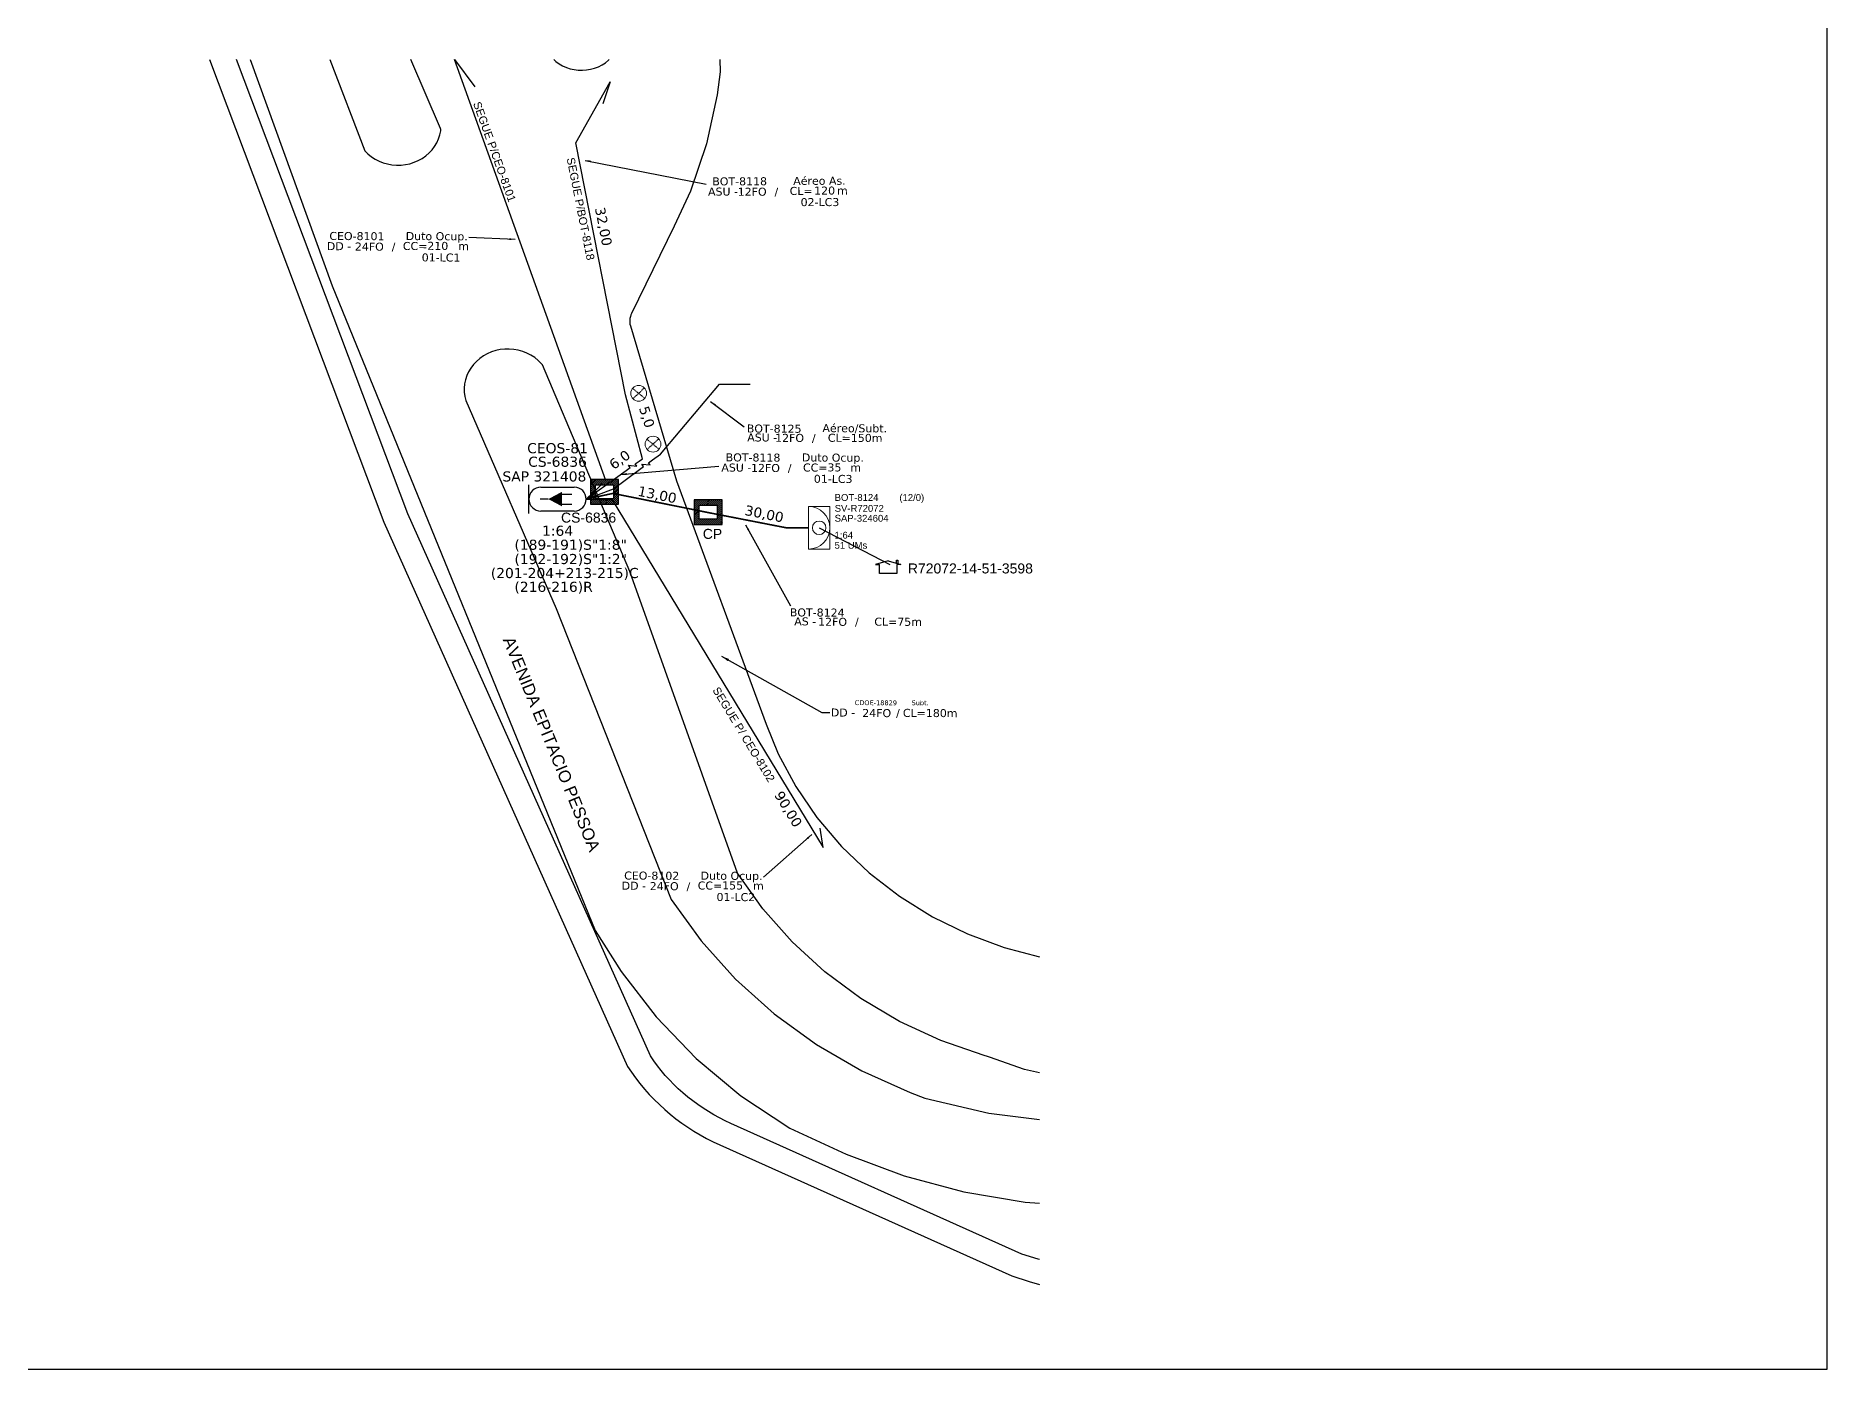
# Model space of a CAD drawing. Header units: metres. Extents: x -1286 to 461, y -500 to 94.
# Drawn here: x -892.8 to -445.1, y -499.8 to -166.5 of the extents above; entities that cross this region are included whole.
import ezdxf
from ezdxf.enums import TextEntityAlignment as Align

# ---------------------------------------------------------------- set-up
doc = ezdxf.new("R2010")
doc.units = ezdxf.units.M
doc.linetypes.add('PHANTOM2', pattern=[1.25, 0.625, -0.125, 0.125, -0.125, 0.125, -0.125])
for name, color, linetype in [('10.0-Cartográfico', 4, 'Continuous'), ('10.1-Caixas Subterrâneas', 5, 'Continuous'), ('20.4-CEOS', 1, 'Continuous'), ('CD a instalar', 1, 'Continuous'), ('celulas gpon', 7, 'Continuous'), ('label_cabos', 7, 'Continuous'), ('Legenda', 1, 'Continuous'), ('MUB_SEGMENTO', 7, 'Continuous'), ('surveys', 7, 'Continuous'), ('surveys legendas', 7, 'Continuous')]:
    doc.layers.add(name, color=color, linetype=linetype)
for name, color, linetype, lineweight in [('10.4-Postes', 1, 'Continuous', 0), ("20.0-LEGENDA DOS CDO'S", 1, 'Continuous', 0), ('20.1-CDO_INTERIOR', 1, 'Continuous', 0)]:
    doc.layers.add(name, color=color, linetype=linetype, lineweight=lineweight)
doc.layers.add('DROP DE CLIENTE', color=140, linetype='Continuous', plot=False)
doc.layers.add('EXTRA', color=50, linetype='Continuous', plot=False)
doc.styles.add('ARIAL', font='arial.ttf')
doc.styles.add('siredit', font='verdana.ttf')
doc.linetypes.add('FENCELINE1', pattern='A,0.25,-0.1,[133,ltypeshp.shx,S=0.1,R=0,X=-0.1,Y=0],-0.1,1', length=1.45)
doc.dimstyles.new('CC', dxfattribs={"dimtxt": 0.8, "dimasz": 2, "dimexe": 0.18, "dimexo": 0.0625, "dimgap": 0.09, "dimtad": 0, "dimdec": 0, "dimrnd": 1, "dimzin": 0, "dimdsep": 46, "dimtxsty": 'siredit', "dimblk": 'NONE', "dimcen": 0, "dimse1": 1, "dimse2": 1, "dimsd1": 1, "dimsd2": 1, "dimclrt": 7, "dimadec": 0, "dimazin": 0, "dimtfac": 1, "dimtdec": 0, "dimtofl": 0, "dimtmove": 0, "dimatfit": 3, "dimfxl": 1, "dimtolj": 1, "dimtzin": 0, "dimarcsym": 0})
doc.dimstyles.new('ISO-25', dxfattribs={"dimtxt": 2.5, "dimasz": 2.5, "dimexe": 1.25, "dimexo": 0.625, "dimtad": 1, "dimtxsty": 'Standard', "dimcen": 2.5, "dimadec": 0, "dimazin": 0, "dimtfac": 1, "dimtmove": 0, "dimatfit": 3, "dimfxl": 1, "dimarcsym": 0})

# ---------------------------------------------------------------- blocks, each defined once
blk = doc.blocks.new('SURVEY_SURVEY')
for p, q in [((0, 0.0000127), (-0.0000126, 0.000009)), ((-0.0000126, 0.000009), (-0.0000086, 0.000009)), ((-0.0000086, 0), (-0.0000086, 0.000009)), ((0.0000086, 0), (-0.0000086, 0)), ((0, 0.0000127), (0.0000126, 0.000009)), ((0.0000084, 0.0000132), (0.0000098, 0.0000132)), ((0.0000084, 0.0000103), (0.0000084, 0.0000132)), ((0.0000126, 0.000009), (0.0000086, 0.000009)), ((0.0000086, 0.000009), (0.0000086, 0)), ((0.0000098, 0.0000132), (0.0000098, 0.0000099))]:
    blk.add_line(p, q)
blk = doc.blocks.new('_None')
blk = doc.blocks.new('LEGENDA DOS CABOS')
at = {"layer": 'EXTRA', "color": 0, "style": 'siredit'}
for tag, p in [('ID', (4.6, 0.97)), ('XX', (9.03, 0.97))]:
    blk.add_attdef(tag, text='', height=0.48, rotation=359.69, dxfattribs=at).set_placement(p, align=Align.MIDDLE_CENTER)
at = {"layer": 'Legenda', "color": 0, "style": 'siredit'}
for tag, p in [('TIPO_CABO', (1.31, 0)), ('CABO', (4.69, -0.05)), ('/', (6.81, -0.05)), ('METROS', (10.03, -0.05))]:
    blk.add_attdef(tag, text='', height=0.8, rotation=359.69, dxfattribs=at).set_placement(p, align=Align.MIDDLE_CENTER)
blk = doc.blocks.new('*U84')
at = {"layer": '20.4-CEOS', "color": 7, "style": 'siredit'}
for tag, p in [('FIBRAS_SPLITTER', (0, 0)), ('FIBRAS_TOP_C', (0, -4.13)), ('RESERVA_FINAIS', (0, -5.46))]:
    blk.add_attdef(tag, p, '', height=1.01, dxfattribs=at)
for tag, p, flags in [('ID_ATIVIDADE', (0, -6.77), 3), ('FATOR', (0, -8.09), 1), ('QTDE', (0, -9.4), 1), ('FID', (0, -10.71), 1)]:
    blk.add_attdef(tag, p, '', height=1.01, dxfattribs=dict(at, flags=flags))
blk = doc.blocks.new('*U83')
at = {"layer": '20.4-CEOS', "color": 7, "style": 'siredit'}
blk.add_attdef('FIBRAS_SPLITTER', (0, 0), '', height=1.01, dxfattribs=at)
for tag, p, flags in [('ID_ATIVIDADE', (0, -1.48), 3), ('FATOR', (0, -2.79), 1), ('QTDE', (0, -4.11), 1), ('FID', (0, -5.42), 1)]:
    blk.add_attdef(tag, p, '', height=1.01, dxfattribs=dict(at, flags=flags))
blk = doc.blocks.new('*X70')
at = {"color": 0, "linetype": 'Continuous'}
for p, q in [((-1.25, 0.34099), (-0.49099, 1.1)), ((-1.25, 0.517767), (-0.667767, 1.1)), ((-1.25, 0.694544), (-0.844544, 1.1)), ((-1.25, 0.87132), (-1.02132, 1.1)), ((-1.25, 1.048097), (-1.198097, 1.1)), ((-1.25, 0.164214), (-0.8035, 0.610714)), ((-1.25, -0.012563), (-0.8035, 0.433937)), ((-1.25, -0.18934), (-0.8035, 0.25716)), ((-1.25, -0.366117), (-0.8035, 0.080383)), ((-0.789214, 0.625), (-0.314214, 1.1)), ((-0.612437, 0.625), (-0.137437, 1.1)), ((-0.43566, 0.625), (0.03934, 1.1)), ((-0.258883, 0.625), (0.216117, 1.1)), ((-0.082107, 0.625), (0.392893, 1.1)), ((0.09467, 0.625), (0.56967, 1.1)), ((0.271447, 0.625), (0.746447, 1.1)), ((0.448223, 0.625), (0.923223, 1.1)), ((0.625, 0.625), (1.1, 1.1)), ((0.801777, 0.625), (1.25, 1.073223)), ((0.8035, 0.449947), (1.25, 0.896447)), ((0.8035, 0.27317), (1.25, 0.71967)), ((0.8035, 0.096393), (1.25, 0.542893)), ((0.8035, -0.080383), (1.25, 0.366117)), ((0.8035, -0.25716), (1.25, 0.18934)), ((0.8035, -0.433937), (1.25, 0.012563)), ((-1.25, -0.542893), (-0.8035, -0.096393)), ((-1.25, -0.71967), (-0.8035, -0.27317)), ((-1.25, -0.896447), (-0.8035, -0.449947)), ((-1.25, -1.073223), (-0.801777, -0.625)), ((-1.1, -1.1), (-0.625, -0.625)), ((-0.923223, -1.1), (-0.448223, -0.625)), ((-0.746447, -1.1), (-0.271447, -0.625)), ((-0.56967, -1.1), (-0.09467, -0.625)), ((-0.392893, -1.1), (0.082107, -0.625)), ((-0.216117, -1.1), (0.258883, -0.625)), ((-0.03934, -1.1), (0.43566, -0.625)), ((0.137437, -1.1), (0.612437, -0.625)), ((0.314214, -1.1), (0.789214, -0.625)), ((0.49099, -1.1), (1.25, -0.34099)), ((0.667767, -1.1), (1.25, -0.517767)), ((0.8035, -0.610714), (1.25, -0.164214)), ((0.844544, -1.1), (1.25, -0.694544)), ((1.02132, -1.1), (1.25, -0.87132)), ((1.198097, -1.1), (1.25, -1.048097))]:
    blk.add_line(p, q, dxfattribs=at)
blk = doc.blocks.new('MANHOLE_MQ')
at = {"color": 0, "linetype": 'Continuous'}
for p, q in [((0.00000623, 0.00000569), (-0.00000627, 0.00000569)), ((-0.00000627, 0.00000569), (-0.00000627, -0.00000531)), ((-0.00000404, 0.00000331), (0.00000399, 0.00000331)), ((-0.00000404, -0.00000294), (-0.00000404, 0.00000331)), ((0.00000399, 0.00000331), (0.00000399, -0.00000294)), ((0.00000623, -0.00000531), (0.00000623, 0.00000569)), ((-0.00000627, -0.00000531), (0.00000623, -0.00000531)), ((0.00000399, -0.00000294), (-0.00000404, -0.00000294)), ((0.00000399, -0.00000294), (0.00000399, -0.00000294))]:
    blk.add_line(p, q, dxfattribs=at)
at = {"color": 0, "linetype": 'Continuous', "xscale": 5e-06, "yscale": 5e-06, "zscale": 1e-05}
blk.add_blockref('*X70', (-0.00000002, 0.00000019), dxfattribs=at)
blk = doc.blocks.new('Inst CB DT OCUP CFOA-SM-ASU-120-S-12')
at = {"layer": 'label_cabos', "color": 0, "style": 'siredit'}
for tag, flags, p in [('ID_ATIVIDADE', 3, (1.31, 2.67)), ('FATOR', 1, (11.56, 2.55))]:
    blk.add_attdef(tag, text='', height=1, rotation=359.69, dxfattribs=dict(at, flags=flags)).set_placement(p, align=Align.MIDDLE_CENTER)
for tag, p in [('TIPO_CABO', (1.26, 0)), ('DESTINO_CABO', (3.13, 1.26)), ('CABO', (4.69, -0.05)), ('/', (7.71, -0.05)), ('LANCE', (10.91, 0)), ('TIPO_CABO', (13.11, 1.24)), ('UND', (15.96, 0)), ('FID', (13.15, -1.41))]:
    blk.add_attdef(tag, text='', height=1, rotation=359.69, dxfattribs=at).set_placement(p, align=Align.MIDDLE_CENTER)
blk.add_attdef('QTDE', (12.43, -0.47), '', height=1, rotation=359.69, dxfattribs=at)
blk = doc.blocks.new('Inst CB AS CFOA-SM-ASU-120-S-12')
at = {"layer": 'label_cabos', "color": 0, "style": 'siredit'}
for tag, flags, p in [('ID_ATIVIDADE', 3, (1.31, 2.67)), ('FATOR', 1, (11.56, 2.55))]:
    blk.add_attdef(tag, text='', height=1, rotation=359.69, dxfattribs=dict(at, flags=flags)).set_placement(p, align=Align.MIDDLE_CENTER)
for tag, p in [('TIPO_CABO', (1.26, 0)), ('DESTINO_CABO', (3.13, 1.26)), ('CABO', (4.69, -0.05)), ('/', (7.71, -0.05)), ('LANCE', (10.81, 0)), ('TIPO_CABO', (13.11, 1.24)), ('UND', (15.96, 0)), ('FID', (13.15, -1.41))]:
    blk.add_attdef(tag, text='', height=1, rotation=359.69, dxfattribs=at).set_placement(p, align=Align.MIDDLE_CENTER)
blk.add_attdef('QTDE', (12.43, -0.47), '', height=1, rotation=359.69, dxfattribs=at)
blk = doc.blocks.new('Inst CB DT OCUP CFOA-SM-DD-G-24')
at = {"layer": 'label_cabos', "color": 0, "style": 'siredit'}
for tag, flags, p in [('ID_ATIVIDADE', 3, (1.31, 2.67)), ('FATOR', 1, (11.56, 2.55))]:
    blk.add_attdef(tag, text='', height=1, rotation=359.69, dxfattribs=dict(at, flags=flags)).set_placement(p, align=Align.MIDDLE_CENTER)
for tag, p in [('TIPO_CABO', (1.11, 0)), ('DESTINO_CABO', (3.13, 1.26)), ('CABO', (4.69, -0.05)), ('/', (7.71, -0.05)), ('LANCE', (10.41, 0.02)), ('TIPO_CABO', (13.11, 1.24)), ('UND', (16.46, 0)), ('FID', (13.65, -1.41))]:
    blk.add_attdef(tag, text='', height=1, rotation=359.69, dxfattribs=at).set_placement(p, align=Align.MIDDLE_CENTER)
blk.add_attdef('QTDE', (11.93, -0.45), '', height=1, rotation=359.69, dxfattribs=at)

msp = doc.modelspace()

# ---------------------------------------------------------------- linework, layer by layer
msp.add_lwpolyline([(-1286.07, -499.81), (-445.07, -499.81), (-445.07, 94.19), (-1286.07, 94.19)], close=True)
at = {"layer": '10.0-Cartográfico', "color": 4}
for points in [[(-849.4, -172.45), (-805.83, -288.07), (-744.94, -424.11), (-743.95, -425.58), (-742.92, -427.02), (-741.83, -428.43), (-740.69, -429.8), (-739.49, -431.13), (-738.25, -432.43), (-736.97, -433.68), (-735.63, -434.9), (-734.25, -436.07), (-732.83, -437.2), (-731.37, -438.28), (-729.87, -439.31), (-728.34, -440.3), (-726.76, -441.23), (-725.16, -442.12), (-723.52, -442.95), (-721.85, -443.73), (-648.89, -476.47), (-644.51, -477.87), (-641.97, -478.6)], [(-641.97, -472.42), (-642.25, -472.34), (-646.4, -471.02), (-719.06, -438.41), (-720.51, -437.74), (-721.94, -437.01), (-723.34, -436.24), (-724.7, -435.43), (-726.04, -434.58), (-727.35, -433.68), (-728.62, -432.75), (-729.86, -431.78), (-731.06, -430.76), (-732.23, -429.71), (-733.35, -428.63), (-734.44, -427.51), (-735.48, -426.36), (-736.48, -425.17), (-737.44, -423.96), (-738.35, -422.71), (-739.22, -421.44), (-799.86, -285.96), (-842.64, -172.45)], [(-839.23, -172.45), (-818.74, -228.98), (-752.98, -390.11), (-746.5, -400.44), (-737.75, -411.74), (-727.76, -422.13), (-716.64, -431.51), (-704.39, -439.59), (-690.24, -446.02), (-675.81, -451.48), (-660.83, -455.48), (-645.49, -458.04), (-641.97, -458.28)], [(-819.36, -172.45), (-810.58, -195.27), (-809.81, -196.03), (-808.95, -196.72), (-808.02, -197.32), (-807.03, -197.83), (-806, -198.25), (-804.9, -198.55), (-803.8, -198.74), (-802.68, -198.84), (-801.53, -198.83), (-800.41, -198.7), (-799.32, -198.47), (-798.25, -198.11), (-797.23, -197.67), (-796.27, -197.14), (-795.35, -196.5), (-794.53, -195.79), (-793.78, -194.99), (-793.14, -194.15), (-792.59, -193.22), (-792.14, -192.27), (-791.81, -191.27), (-791.6, -190.23), (-791.58, -190.11), (-791.56, -189.89), (-791.66, -189.66), (-799.05, -172.45)], [(-763.37, -172.45), (-762.84, -172.93), (-762.03, -173.5), (-761.14, -174.01), (-760.21, -174.41), (-759.23, -174.74), (-758.23, -174.95), (-757.23, -175.07), (-756.18, -175.11), (-755.16, -175.03), (-754.14, -174.86), (-753.16, -174.6), (-752.19, -174.23), (-751.3, -173.77), (-750.43, -173.24), (-749.65, -172.62), (-749.48, -172.45)], [(-721.81, -172.45), (-721.8, -175.49), (-722.55, -181.3), (-725.19, -193.5), (-729.2, -205.37), (-733.26, -214.09), (-743.94, -235.93), (-744.08, -236.22), (-744.22, -236.65), (-744.34, -237.13), (-744.38, -237.6), (-744.38, -238.08), (-744.32, -238.55), (-744.22, -239), (-732.66, -277.77), (-710.23, -338.56), (-707.23, -345.95), (-702.86, -354.19), (-697.59, -361.94), (-691.45, -369.16), (-684.56, -375.72), (-676.94, -381.6), (-668.71, -386.72), (-659.95, -391), (-650.74, -394.4), (-641.97, -396.71)], [(-641.97, -425.76), (-645.66, -424.88), (-654.45, -421.82), (-654.94, -421.64), (-655.82, -421.41), (-666.6, -417.64), (-676.9, -412.86), (-686.61, -407.12), (-695.62, -400.45), (-703.81, -392.96), (-711.14, -384.71), (-717.47, -375.8), (-744.36, -300.45), (-766.21, -248.75), (-766.5, -248.42), (-767.27, -247.63), (-768.13, -246.94), (-769.07, -246.35), (-770.07, -245.84), (-771.13, -245.42), (-772.23, -245.12), (-773.33, -244.9), (-774.47, -244.8), (-775.62, -244.84), (-776.74, -244.96), (-777.86, -245.2), (-778.93, -245.53), (-779.97, -245.99), (-780.94, -246.52), (-781.85, -247.17), (-782.7, -247.9), (-783.44, -248.7), (-784.09, -249.56), (-784.64, -250.47), (-785.09, -251.45), (-785.42, -252.47), (-785.65, -253.49), (-785.73, -254.55), (-785.72, -255.61), (-785.58, -256.65), (-785.32, -257.68), (-762.79, -309.67), (-733.99, -382.42), (-726.51, -392.74), (-717.9, -402.29), (-708.26, -410.94), (-697.7, -418.61), (-686.32, -425.2), (-674.28, -430.67), (-670.65, -432.05), (-654.58, -435.77), (-641.97, -437.42)]]:
    msp.add_lwpolyline(points, dxfattribs=at)
at = {"layer": '10.4-Postes', "color": 1, "linetype": 'PHANTOM2'}
for points in [[(-743.68, -254.63), (-740.61, -257.12)], [(-740.7, -254.53), (-743.59, -257.21)], [(-740.08, -267.35), (-737.02, -269.84)], [(-737.1, -267.25), (-740, -269.93)]]:
    msp.add_lwpolyline(points, dxfattribs=at)
at = {"layer": '10.4-Postes', "color": 1}
for centre in [(-742.15, -255.87), (-738.55, -268.59)]:
    msp.add_circle(centre, 1.97, dxfattribs=at)
at = {"layer": '20.1-CDO_INTERIOR', "color": 1, "lineweight": 18}
msp.add_lwpolyline([(-694.36, -294.8), (-694.36, -284.18), (-699.67, -284.17), (-699.67, -294.8)], close=True, dxfattribs=at)
msp.add_circle((-697.02, -289.49), 1.7, dxfattribs=at)
msp.add_arc((-699.67, -289.49), 5.31, 269.9724, 89.9724, dxfattribs=at)
at = {"layer": '20.4-CEOS', "color": 5}
for p, q in [((-766.59, -279.33), (-758.23, -279.33)), ((-758.23, -285.29), (-766.59, -285.29))]:
    msp.add_line(p, q, dxfattribs=at)
for points in [[(-769.57, -285.9), (-769.57, -278.71)], [(-761.42, -281.12), (-758.88, -281.12)], [(-764.72, -282.31), (-766.73, -282.31)], [(-761.42, -283.6), (-758.88, -283.6)]]:
    msp.add_lwpolyline(points, dxfattribs=at)
msp.add_lwpolyline([(-764.72, -282.31, 0, 3.68, 0), (-761.27, -282.31, 3.68, 3.68, 0)], format="xyseb", dxfattribs=at)
for centre, start, end in [((-766.59, -282.31), 90, 270), ((-758.23, -282.31), 270, 90)]:
    msp.add_arc(centre, 2.98, start, end, dxfattribs=at)
at = {"layer": 'CD a instalar', "color": 7, "linetype": 'ByBlock'}
for points in [[(-755.25, -282.31), (-750.34, -277.66), (-750.34, -277.66), (-788.15, -172.45), (-783.1, -179.28)], [(-741.21, -272.21), (-745.39, -256.25), (-757.88, -193.26), (-749.25, -178.05), (-751.07, -183.49)], [(-738.68, -272.53), (-736.71, -271.09), (-721.94, -253.62), (-714.23, -253.62)], [(-745.25, -275.15), (-744.24, -274.41), (-744.65, -273.86), (-742.57, -274.07), (-743.01, -273.52), (-742.02, -272.8)], [(-742.02, -272.8), (-741.21, -272.21)], [(-741.9, -274.88), (-740.9, -274.14), (-741.31, -273.59), (-739.23, -273.79), (-739.66, -273.25), (-738.68, -272.53)], [(-755.25, -282.31), (-748.44, -279.72), (-741.9, -274.88)], [(-755.2, -282.27), (-749.97, -278.6), (-745.25, -275.15)], [(-755.25, -282.31), (-751.74, -282.44), (-748.74, -282.49), (-696.06, -369.39), (-696.8, -364.57)]]:
    msp.add_lwpolyline(points, dxfattribs=at)
at = {"layer": 'CD a instalar', "color": 1, "linetype": 'FENCELINE1', "ltscale": 8, "const_width": 0.4}
msp.add_lwpolyline([(-755.25, -282.31), (-748.56, -280.89), (-748.56, -280.89), (-724.88, -285.66), (-705.22, -289.49), (-699.67, -289.49)], dxfattribs=at)
at = {"layer": 'DROP DE CLIENTE'}
msp.add_lwpolyline([(-697.02, -289.49), (-679.37, -298.7)], dxfattribs=at)

# ---------------------------------------------------------------- block references
at = {"color": 7, "lineweight": 0}
ref = msp.add_blockref('Inst CB AS CFOA-SM-ASU-120-S-12', (-723.14, -205.45), dxfattribs=dict(at, xscale=1.999999999999999, yscale=1.999999999999999, zscale=1.999999999999999, rotation=0.4634636605450996))
ref.add_attrib('DESTINO_CABO', 'BOT-8118', dxfattribs={"layer": 'label_cabos', "color": 0, "height": 2, "rotation": 0.1535, "style": 'siredit'}).set_placement((-716.9, -202.88), align=Align.MIDDLE_CENTER)
ref.add_attrib('TIPO_CABO', 'Aéreo As.', dxfattribs={"layer": 'label_cabos', "color": 0, "height": 2, "rotation": 0.1535, "style": 'siredit'}).set_placement((-696.95, -202.75), align=Align.MIDDLE_CENTER)
ref.add_attrib('CABO', '12FO', dxfattribs={"layer": 'label_cabos', "color": 0, "height": 2, "rotation": 0.1535, "style": 'siredit'}).set_placement((-713.77, -205.48), align=Align.MIDDLE_CENTER)
ref.add_attrib('/', '/', dxfattribs={"layer": 'label_cabos', "color": 0, "height": 2, "rotation": 0.1535, "style": 'siredit'}).set_placement((-707.71, -205.43), align=Align.MIDDLE_CENTER)
ref.add_attrib('TIPO_CABO', 'ASU - ', dxfattribs={"layer": 'label_cabos', "color": 0, "height": 2, "rotation": 0.1535, "style": 'siredit'}).set_placement((-720.62, -205.44), align=Align.MIDDLE_CENTER)
ref.add_attrib('FID', '02-LC3', dxfattribs={"layer": 'label_cabos', "color": 0, "height": 2, "rotation": 0.1535, "style": 'siredit'}).set_placement((-696.82, -208.07), align=Align.MIDDLE_CENTER)
ref.add_attrib('LANCE', 'CL=', dxfattribs={"layer": 'label_cabos', "color": 0, "height": 2, "rotation": 0.1535, "style": 'siredit'}).set_placement((-701.52, -205.28), align=Align.MIDDLE_CENTER)
ref.add_attrib('QTDE', '120', (-698.28, -206.2), dxfattribs={"layer": 'label_cabos', "color": 0, "height": 2, "rotation": 0.1535, "style": 'siredit'})
ref.add_attrib('UND', 'm', dxfattribs={"layer": 'label_cabos', "color": 0, "height": 2, "rotation": 0.1535, "style": 'siredit'}).set_placement((-691.21, -205.19), align=Align.MIDDLE_CENTER)
ref = msp.add_blockref('Inst CB DT OCUP CFOA-SM-DD-G-24', (-818.83, -219.09), dxfattribs=dict(at, xscale=2, yscale=2, zscale=2))
ref.add_attrib('DESTINO_CABO', 'CEO-8101', dxfattribs={"layer": 'label_cabos', "color": 0, "height": 2, "rotation": 359.69, "style": 'siredit'}).set_placement((-812.56, -216.57), align=Align.MIDDLE_CENTER)
ref.add_attrib('TIPO_CABO', 'Duto Ocup.', dxfattribs={"layer": 'label_cabos', "color": 0, "height": 2, "rotation": 359.69, "style": 'siredit'}).set_placement((-792.61, -216.6), align=Align.MIDDLE_CENTER)
ref.add_attrib('/', '/', dxfattribs={"layer": 'label_cabos', "color": 0, "height": 2, "rotation": 359.69, "style": 'siredit'}).set_placement((-803.4, -219.2), align=Align.MIDDLE_CENTER)
ref.add_attrib('FID', '01-LC1', dxfattribs={"layer": 'label_cabos', "color": 0, "height": 2, "rotation": 359.69, "style": 'siredit'}).set_placement((-791.53, -221.92), align=Align.MIDDLE_CENTER)
ref.add_attrib('LANCE', 'CC=', dxfattribs={"layer": 'label_cabos', "color": 0, "height": 2, "rotation": 359.69, "style": 'siredit'}).set_placement((-798.01, -219.05), align=Align.MIDDLE_CENTER)
ref.add_attrib('UND', 'm', dxfattribs={"layer": 'label_cabos', "color": 0, "height": 2, "rotation": 359.69, "style": 'siredit'}).set_placement((-785.9, -219.09), align=Align.MIDDLE_CENTER)
ref.add_attrib('CABO', '24FO', dxfattribs={"layer": 'label_cabos', "color": 0, "height": 2, "rotation": 359.69, "style": 'siredit'}).set_placement((-809.46, -219.2), align=Align.MIDDLE_CENTER)
ref.add_attrib('TIPO_CABO', 'DD - ', dxfattribs={"layer": 'label_cabos', "color": 0, "height": 2, "rotation": 359.69, "style": 'siredit'}).set_placement((-816.6, -219.1), align=Align.MIDDLE_CENTER)
ref.add_attrib('QTDE', '210', (-794.97, -220), dxfattribs={"layer": 'label_cabos', "color": 0, "height": 2, "rotation": 359.69, "style": 'siredit'})
ref = msp.add_blockref('Inst CB DT OCUP CFOA-SM-ASU-120-S-12', (-719.81, -274.43), dxfattribs=dict(at, xscale=2, yscale=2, zscale=2))
ref.add_attrib('DESTINO_CABO', 'BOT-8118', dxfattribs={"layer": 'label_cabos', "color": 0, "height": 2, "rotation": 359.69, "style": 'siredit'}).set_placement((-713.55, -271.91), align=Align.MIDDLE_CENTER)
ref.add_attrib('CABO', '12FO', dxfattribs={"layer": 'label_cabos', "color": 0, "height": 2, "rotation": 359.69, "style": 'siredit'}).set_placement((-710.44, -274.53), align=Align.MIDDLE_CENTER)
ref.add_attrib('TIPO_CABO', 'Duto Ocup.', dxfattribs={"layer": 'label_cabos', "color": 0, "height": 2, "rotation": 359.69, "style": 'siredit'}).set_placement((-693.6, -271.94), align=Align.MIDDLE_CENTER)
ref.add_attrib('/', '/', dxfattribs={"layer": 'label_cabos', "color": 0, "height": 2, "rotation": 359.69, "style": 'siredit'}).set_placement((-704.39, -274.53), align=Align.MIDDLE_CENTER)
ref.add_attrib('TIPO_CABO', 'ASU - ', dxfattribs={"layer": 'label_cabos', "color": 0, "height": 2, "rotation": 359.69, "style": 'siredit'}).set_placement((-717.29, -274.44), align=Align.MIDDLE_CENTER)
ref.add_attrib('FID', '01-LC3', dxfattribs={"layer": 'label_cabos', "color": 0, "height": 2, "rotation": 359.69, "style": 'siredit'}).set_placement((-693.52, -277.26), align=Align.MIDDLE_CENTER)
ref.add_attrib('LANCE', 'CC=', dxfattribs={"layer": 'label_cabos', "color": 0, "height": 2, "rotation": 359.69, "style": 'siredit'}).set_placement((-698, -274.43), align=Align.MIDDLE_CENTER)
ref.add_attrib('QTDE', '35', (-694.96, -275.38), dxfattribs={"layer": 'label_cabos', "color": 0, "height": 2, "rotation": 359.69, "style": 'siredit'})
ref.add_attrib('UND', 'm', dxfattribs={"layer": 'label_cabos', "color": 0, "height": 2, "rotation": 359.69, "style": 'siredit'}).set_placement((-687.89, -274.43), align=Align.MIDDLE_CENTER)
ref = msp.add_blockref('Inst CB DT OCUP CFOA-SM-DD-G-24', (-745.13, -378.97), dxfattribs=dict(at, xscale=2, yscale=2, zscale=2))
ref.add_attrib('DESTINO_CABO', 'CEO-8102', dxfattribs={"layer": 'label_cabos', "color": 0, "height": 2, "rotation": 359.69, "style": 'siredit'}).set_placement((-738.87, -376.44), align=Align.MIDDLE_CENTER)
ref.add_attrib('TIPO_CABO', 'Duto Ocup.', dxfattribs={"layer": 'label_cabos', "color": 0, "height": 2, "rotation": 359.69, "style": 'siredit'}).set_placement((-718.91, -376.48), align=Align.MIDDLE_CENTER)
ref.add_attrib('/', '/', dxfattribs={"layer": 'label_cabos', "color": 0, "height": 2, "rotation": 359.69, "style": 'siredit'}).set_placement((-729.7, -379.07), align=Align.MIDDLE_CENTER)
ref.add_attrib('FID', '01-LC2', dxfattribs={"layer": 'label_cabos', "color": 0, "height": 2, "rotation": 359.69, "style": 'siredit'}).set_placement((-717.84, -381.79), align=Align.MIDDLE_CENTER)
ref.add_attrib('LANCE', 'CC=', dxfattribs={"layer": 'label_cabos', "color": 0, "height": 2, "rotation": 359.69, "style": 'siredit'}).set_placement((-724.31, -378.92), align=Align.MIDDLE_CENTER)
ref.add_attrib('UND', 'm', dxfattribs={"layer": 'label_cabos', "color": 0, "height": 2, "rotation": 359.69, "style": 'siredit'}).set_placement((-712.2, -378.96), align=Align.MIDDLE_CENTER)
ref.add_attrib('CABO', '24FO', dxfattribs={"layer": 'label_cabos', "color": 0, "height": 2, "rotation": 359.69, "style": 'siredit'}).set_placement((-735.76, -379.07), align=Align.MIDDLE_CENTER)
ref.add_attrib('TIPO_CABO', 'DD - ', dxfattribs={"layer": 'label_cabos', "color": 0, "height": 2, "rotation": 359.69, "style": 'siredit'}).set_placement((-742.91, -378.97), align=Align.MIDDLE_CENTER)
ref.add_attrib('QTDE', '155', (-721.27, -379.87), dxfattribs={"layer": 'label_cabos', "color": 0, "height": 2, "rotation": 359.69, "style": 'siredit'})
at = {"layer": '10.1-Caixas Subterrâneas', "color": 30, "xscale": 559628.2200445269, "yscale": 559628.2200445269, "zscale": 559628.2200445269, "rotation": 180.0000000000633}
for p in [(-750.7, -280.38), (-724.76, -285.49)]:
    msp.add_blockref('MANHOLE_MQ', p, dxfattribs=at)
at = {"layer": '20.4-CEOS', "color": 0, "lineweight": 0}
ref = msp.add_blockref('*U84', (-773.19, -294.98), dxfattribs=dict(at, xscale=2.5, yscale=2.5, zscale=2.5))
ref.add_attrib('FIBRAS_SPLITTER', '(189-191)S"1:8"', (-773.19, -294.98), dxfattribs={"color": 7, "height": 2.5242, "style": 'siredit'})
ref.add_attrib('FIBRAS_TOP_C', '(201-204+213-215)C', (-779.1, -302.05), dxfattribs={"color": 7, "height": 2.5242, "style": 'siredit'})
ref.add_attrib('RESERVA_FINAIS', '(216-216)R', (-773.19, -305.5), dxfattribs={"color": 7, "height": 2.524, "style": 'siredit'})
at = {"layer": '20.4-CEOS', "color": 0, "lineweight": 0, "xscale": 2.5, "yscale": 2.5, "zscale": 2.5}
msp.add_blockref('*U83', (-773.19, -298.55), dxfattribs=at).add_auto_attribs({'FIBRAS_SPLITTER': '(192-192)S"1:2"'})
at = {"layer": 'label_cabos', "color": 7, "lineweight": 0}
ref = msp.add_blockref('LEGENDA DOS CABOS', (-716.74, -267.96), dxfattribs=dict(at, xscale=2, yscale=2, zscale=2))
ref.add_attrib('ID', 'BOT-8125', dxfattribs={"color": 0, "height": 2, "rotation": 359.69, "style": 'siredit'}).set_placement((-708.26, -264.7), align=Align.MIDDLE_CENTER)
ref.add_attrib('CABO', '12FO', dxfattribs={"color": 0, "height": 2, "rotation": 359.69, "style": 'siredit'}).set_placement((-704.42, -267.01), align=Align.MIDDLE_CENTER)
ref.add_attrib('METROS', 'CL=150m', dxfattribs={"color": 0, "height": 2, "rotation": 359.69, "style": 'siredit'}).set_placement((-688.03, -267.01), align=Align.MIDDLE_CENTER)
ref.add_attrib('XX', 'Aéreo/Subt.', dxfattribs={"color": 0, "height": 2, "rotation": 359.69, "style": 'siredit'}).set_placement((-688.13, -264.61), align=Align.MIDDLE_CENTER)
ref.add_attrib('/', '/', dxfattribs={"color": 0, "height": 2, "rotation": 359.69, "style": 'siredit'}).set_placement((-698.36, -267.01), align=Align.MIDDLE_CENTER)
ref.add_attrib('TIPO_CABO', 'ASU -', dxfattribs={"color": 0, "height": 2, "rotation": 359.69, "style": 'siredit'}).set_placement((-711.26, -266.91), align=Align.MIDDLE_CENTER)
at = {"layer": 'label_cabos', "color": 0}
ref = msp.add_blockref('LEGENDA DOS CABOS', (-694.35, -335.66), dxfattribs=dict(at, xscale=2.5, yscale=2.5, zscale=2.5))
ref.add_attrib('ID', 'CDOE-18829', dxfattribs={"layer": 'EXTRA', "height": 1.2, "rotation": 359.69, "style": 'siredit'}).set_placement((-682.85, -333.23), align=Align.MIDDLE_CENTER)
ref.add_attrib('CABO', '24FO', dxfattribs={"layer": 'Legenda', "color": 7, "height": 2, "rotation": 359.69, "style": 'siredit'}).set_placement((-682.64, -335.79), align=Align.MIDDLE_CENTER)
ref.add_attrib('METROS', 'CL=180m', dxfattribs={"layer": 'Legenda', "color": 7, "height": 2, "rotation": 359.69, "style": 'siredit'}).set_placement((-669.27, -335.79), align=Align.MIDDLE_CENTER)
ref.add_attrib('XX', 'Subt.', dxfattribs={"layer": 'EXTRA', "height": 1.2, "rotation": 359.69, "style": 'siredit'}).set_placement((-671.78, -333.23), align=Align.MIDDLE_CENTER)
ref.add_attrib('/', '/', dxfattribs={"layer": 'Legenda', "color": 7, "height": 2, "rotation": 359.69, "style": 'siredit'}).set_placement((-677.33, -335.79), align=Align.MIDDLE_CENTER)
ref.add_attrib('TIPO_CABO', 'DD -', dxfattribs={"layer": 'Legenda', "color": 7, "height": 2, "rotation": 359.69, "style": 'siredit'}).set_placement((-691.07, -335.67), align=Align.MIDDLE_CENTER)
at = {"layer": 'surveys', "color": 255, "xscale": 250000, "yscale": 250000, "zscale": 250000}
msp.add_blockref('SURVEY_SURVEY', (-679.77, -300.92), dxfattribs=at)

# ---------------------------------------------------------------- texts
at = {"char_height": 2, "attachment_point": 5, "style": 'ARIAL'}
for s, insert, width, rotation in [('SEGUE P/CEO-8101', (-778.17, -195.49), 26.9527, 289.7676), ('SEGUE P/BOT-8118', (-756.64, -209.76), 26.9527, 281.2122), ('SEGUE P/ CEO-8102', (-715.88, -341.16), 37.136, 301.2225)]:
    msp.add_mtext(s, dxfattribs=dict(at, insert=insert, width=width, rotation=rotation))
at = {"layer": '10.1-Caixas Subterrâneas', "color": 30, "style": 'ARIAL'}
for s, p in [('CS-6836', (-761.54, -288.19)), ('CP', (-726.11, -292.26))]:
    msp.add_text(s, height=2.5, dxfattribs=at).set_placement(p)
at = {"layer": "20.0-LEGENDA DOS CDO'S", "color": 1, "style": 'ARIAL'}
for s, p in [('BOT-8124', (-693.15, -282.76)), ('SAP-324604', (-693.15, -287.95)), ('SV-R72072', (-693.14, -285.48)), ('1:64', (-693.17, -292.18)), ('51 UMs', (-693.17, -294.72))]:
    msp.add_text(s, height=1.7, rotation=359.9724, dxfattribs=at).set_placement(p)
msp.add_text('(12/0)', height=1.7, rotation=359.9724, dxfattribs=at).set_placement((-673.87, -282.77), align=Align.CENTER)
at = {"layer": '20.4-CEOS', "color": 7, "style": 'siredit'}
for s, p in [('CEOS-81', (-762.41, -268.32)), ('CS-6836', (-762.41, -271.71)), ('SAP 321408', (-765.7, -275.38)), ('1:64', (-762.41, -288.97))]:
    msp.add_text(s, height=2.524, dxfattribs=at).set_placement(p, align=Align.TOP_CENTER)
at = {"layer": 'celulas gpon', "style": 'siredit'}
for s, rotation, p in [('32,00', 281.2122, (-753.08, -209.61)), ('5,0', 287.5252, (-742.08, -259.55)), ('6,0', 36.1022, (-748.36, -275.06)), ('13,00', 348.6181, (-742.55, -281.45)), ('30,00', 348.6181, (-715.8, -286.24)), ('90,00', 301.3211, (-708.34, -356.25))]:
    msp.add_text(s, height=2.5, rotation=rotation, dxfattribs=at).set_placement(p)
at = {"layer": 'label_cabos', "color": 7, "style": 'siredit'}
for s, p in [('BOT-8124', (-697.51, -310.66)), ('AS -', (-700.51, -312.88)), ('12FO', (-693.67, -312.98)), ('/', (-687.61, -312.98)), ('CL=75m', (-677.28, -312.98))]:
    msp.add_text(s, height=2, rotation=359.69, dxfattribs=at).set_placement(p, align=Align.MIDDLE_CENTER)
at = {"layer": 'MUB_SEGMENTO', "color": 5, "style": 'ARIAL'}
msp.add_text('AVENIDA EPITACIO PESSOA', height=3, rotation=292.2021, dxfattribs=at).set_placement((-763.88, -343.54), align=Align.MIDDLE_CENTER)
at = {"layer": 'surveys legendas', "color": 0, "style": 'ARIAL'}
msp.add_text('R72072-14-51-3598', height=2.5, dxfattribs=at).set_placement((-674.85, -300.9))

# ---------------------------------------------------------------- leaders
at = {"color": 7, "lineweight": 0}
for points in [[(-755.53, -197.64), (-725.26, -203.61)], [(-773, -217.39), (-784.62, -216.92)], [(-724.2, -257.92), (-715.79, -264.22)], [(-746.64, -276.17), (-722.1, -274.05)], [(-715.41, -288.74), (-704.18, -309.01)], [(-698.84, -366.14), (-710.92, -376.79)]]:
    msp.add_leader(points, dimstyle='ISO-25', override={"dimasz": 1.5, "dimtad": 0}, dxfattribs=at)
at = {"layer": 'label_cabos'}
msp.add_leader([(-721.45, -321.58), (-696.35, -335.66), (-694.35, -335.66)], dimstyle='CC', override={"dimgap": 0.09, "dimtad": 0}, dxfattribs=at)

doc.saveas('drawing.dxf')
